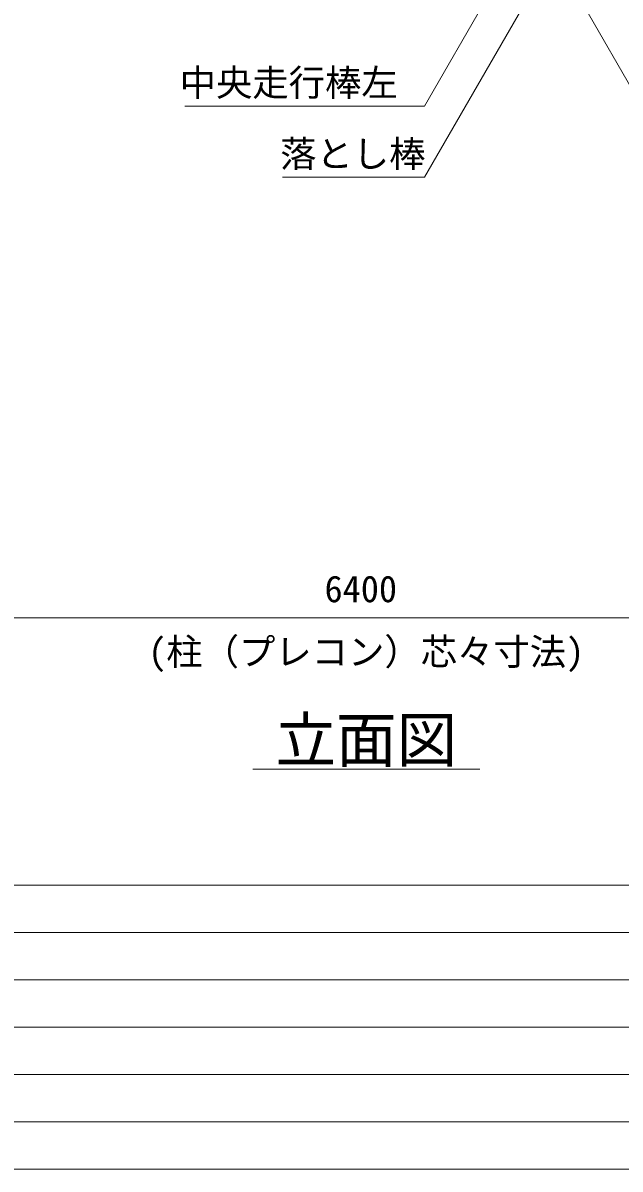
# Model space of a CAD drawing. Units: millimetres, scale not verified. Extents: x -27980 to -7855, y -14438 to 14438.
# Drawn here: x -22187 to -20610, y 562 to 3592 of the extents above; entities that cross this region are included whole.
import ezdxf
from ezdxf.enums import TextEntityAlignment as Align

# ---------------------------------------------------------------- set-up
doc = ezdxf.new("R2010")
doc.units = ezdxf.units.MM
doc.header["$LTSCALE"] = 38
for name, color, linetype, lineweight in [('0-A_図面枠', 7, 'Continuous', 18), ('0-B_寸法', 3, 'Continuous', 18), ('1-7_文字', 7, 'Continuous', 18)]:
    doc.layers.add(name, color=color, linetype=linetype, lineweight=lineweight)
doc.styles.add('ＭＳ ゴシック', font='')
doc.styles.get('ＭＳ ゴシック').set_extended_font_data('MS Gothic')

msp = doc.modelspace()

# ---------------------------------------------------------------- linework, layer by layer
at = {"layer": '0-A_図面枠'}
for p, q in [((-27980.2, 1312.5), (-7855.2, 1312.5)), ((-27980.2, 1187.5), (-20005.2, 1187.5)), ((-25555.2, 1062.5), (-20005.2, 1062.5)), ((-25555.2, 937.5), (-20005.2, 937.5)), ((-25555.2, 812.5), (-20005.2, 812.5)), ((-25555.2, 687.5), (-20005.2, 687.5))]:
    msp.add_line(p, q, dxfattribs=at)
msp.add_lwpolyline([(-27980.2, 14437.5), (-7855.2, 14437.5), (-7855.2, 562.5), (-27980.2, 562.5)], close=True, dxfattribs=at)
at = {"layer": '0-B_寸法'}
msp.add_line((-18135.2, 2019.05), (-24425.2, 2019.05), dxfattribs=at)
at = {"layer": '1-7_文字'}
for p, q in [((-20869.25, 3816.92), (-21126.17, 3371.93)), ((-20809.15, 3816.92), (-20552.22, 3371.93)), ((-20869.25, 3628.85), (-21126.17, 3183.85)), ((-21759.5, 3371.93), (-21126.53, 3371.93)), ((-21126.17, 3371.93), (-21126.53, 3371.93)), ((-21501.67, 3183.85), (-21126.53, 3183.85)), ((-21126.17, 3183.85), (-21126.53, 3183.85)), ((-21580.2, 1619.05), (-20980.2, 1619.05))]:
    msp.add_line(p, q, dxfattribs=at)

# ---------------------------------------------------------------- texts
at = {"layer": '0-B_寸法', "style": 'ＭＳ ゴシック'}
for s, p in [('6400', (-21390.35, 2039.45)), ('(柱（プレコン）芯々寸法)', (-21856.2, 1873.45))]:
    msp.add_text(s, height=70.38, dxfattribs=at).set_placement(p, align=Align.BOTTOM_LEFT)
at = {"layer": '1-7_文字', "style": 'ＭＳ ゴシック'}
for s, height, p in [('中央走行棒左', 70.38, (-21773.12, 3377.32)), ('落とし棒', 70.38, (-21507.65, 3189.25)), ('立面図', 117.3, (-21520.2, 1603.05))]:
    msp.add_text(s, height=height, dxfattribs=at).set_placement(p, align=Align.BOTTOM_LEFT)

doc.saveas('drawing.dxf')
